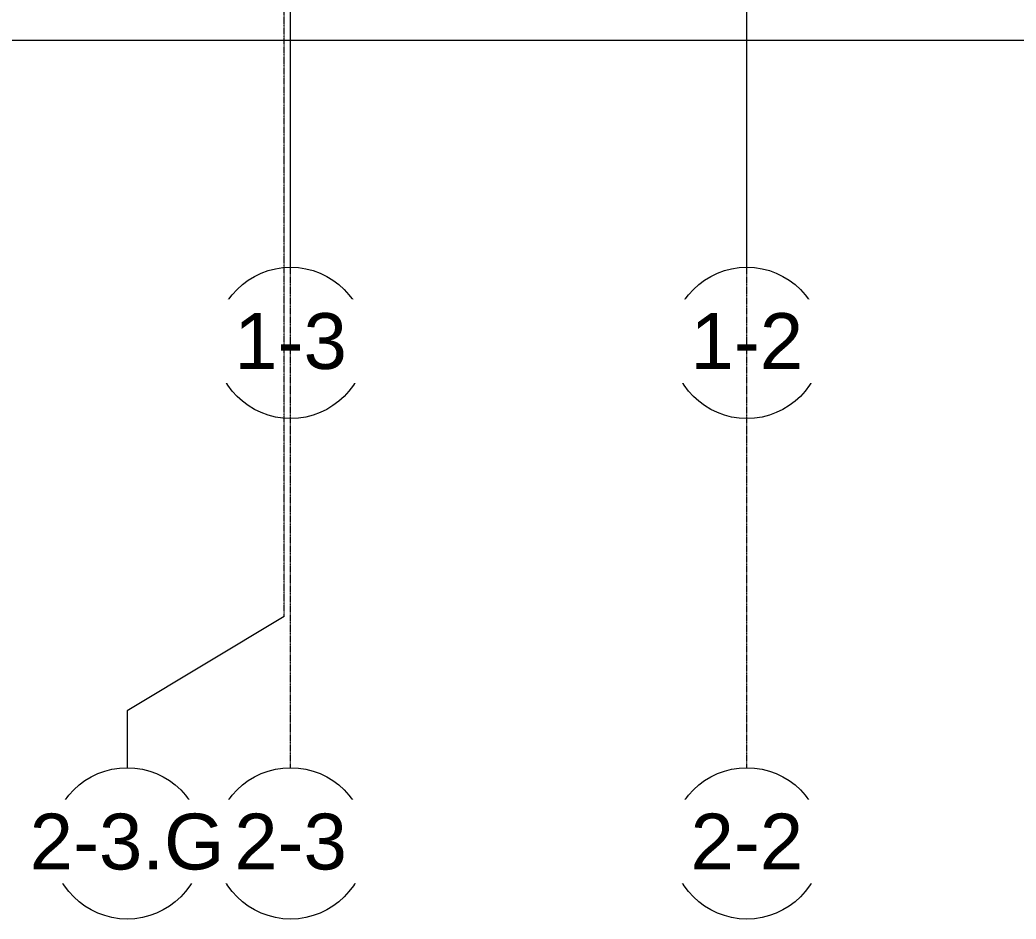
# Model space of a CAD drawing. Header units: inches. Extents: x 25369 to 33163, y -23509 to -20274.
# Drawn here: x 31451 to 32083, y -23509 to -22939 of the extents above; entities that cross this region are included whole.
import ezdxf

# ---------------------------------------------------------------- set-up
doc = ezdxf.new("R2010")
doc.units = ezdxf.units.IN
doc.header["$MEASUREMENT"] = 0
doc.linetypes.add('Grid Line 1_2_', pattern=[0.875, 0.5, -0.125, 0.125, -0.125])
for name, color, linetype, lineweight in [('A-SITE-ROAD', 130, 'Continuous', 70), ('C-TOPO', 7, 'Continuous', 13), ('S-GRID', 1, 'Continuous', 9), ('S-GRID-IDEN', 1, 'Continuous', 9)]:
    doc.layers.add(name, color=color, linetype=linetype, lineweight=lineweight)
doc.styles.add('Arial', font='arial.ttf', dxfattribs={"height": 35.407186})

# ---------------------------------------------------------------- blocks, each defined once
blk = doc.blocks.new('Grid - Grid Head - Circle-14747-Overall Floor Plan')
at = {"layer": 'S-GRID-IDEN'}
blk.add_circle((0, 0), 0.25, dxfattribs=at)

msp = doc.modelspace()

# ---------------------------------------------------------------- linework, layer by layer
at = {"layer": 'A-SITE-ROAD', "color": 43, "lineweight": 9}
msp.add_line((32090, -22952.07), (29635.01, -22952.07), dxfattribs=at)
at = {"layer": 'C-TOPO', "color": 43, "lineweight": 9}
for p in [(32295.08, -22952.07), (32215.99, -22952.07)]:
    msp.add_line(p, (29635.01, -22952.07), dxfattribs=at)
at = {"layer": 'S-GRID', "linetype": 'Grid Line 1_2_'}
for p, q in [((31622.49, -23095.8), (31622.49, -20550.05)), ((31911.99, -23095.8), (31911.99, -20550.05))]:
    msp.add_line(p, q, dxfattribs=at)
at = {"layer": 'S-GRID'}
for p, q in [((31618.49, -23317.24), (31518.8, -23377.17)), ((31518.8, -23377.17), (31518.8, -23413.24))]:
    msp.add_line(p, q, dxfattribs=at)

# ---------------------------------------------------------------- block references
at = {"layer": 'S-GRID-IDEN', "xscale": 191.9999999999999, "yscale": 191.9999999999999, "zscale": 191.9999999999999}
for p in [(31622.49, -23143.8), (31911.99, -23143.8), (31518.8, -23461.24), (31622.49, -23461.24), (31911.99, -23461.24)]:
    msp.add_blockref('Grid - Grid Head - Circle-14747-Overall Floor Plan', p, dxfattribs=at)

# ---------------------------------------------------------------- next in the draw order: texts
at = {"layer": 'S-GRID-IDEN', "char_height": 35.407, "width": 85.104, "attachment_point": 2, "line_spacing_factor": 0.938532, "style": 'Arial', "bg_fill": 3, "box_fill_scale": 1.25, "bg_fill_color": 0, "bg_fill_transparency": 0}
for s, insert in [('1-3', (31622.48, -23124.93)), ('1-2', (31911.98, -23124.93)), ('2-3', (31622.48, -23442.37)), ('2-2', (31911.98, -23442.37))]:
    msp.add_mtext(s, dxfattribs=dict(at, insert=insert))

# ---------------------------------------------------------------- next in the draw order: linework, layer by layer
at = {"layer": 'S-GRID', "linetype": 'Grid Line 1_2_'}
for p, q in [((31618.49, -23317.24), (31618.49, -20902.43)), ((31622.49, -23413.24), (31622.49, -20902.43)), ((31911.99, -23413.24), (31911.99, -20902.43))]:
    msp.add_line(p, q, dxfattribs=at)

# ---------------------------------------------------------------- next in the draw order: texts
at = {"layer": 'S-GRID-IDEN', "insert": (31518.79, -23442.37), "char_height": 35.407, "width": 147.312, "attachment_point": 2, "line_spacing_factor": 0.938532, "style": 'Arial', "bg_fill": 3, "box_fill_scale": 1.25, "bg_fill_color": 0, "bg_fill_transparency": 0}
msp.add_mtext('2-3.G', dxfattribs=at)

doc.saveas('drawing.dxf')
